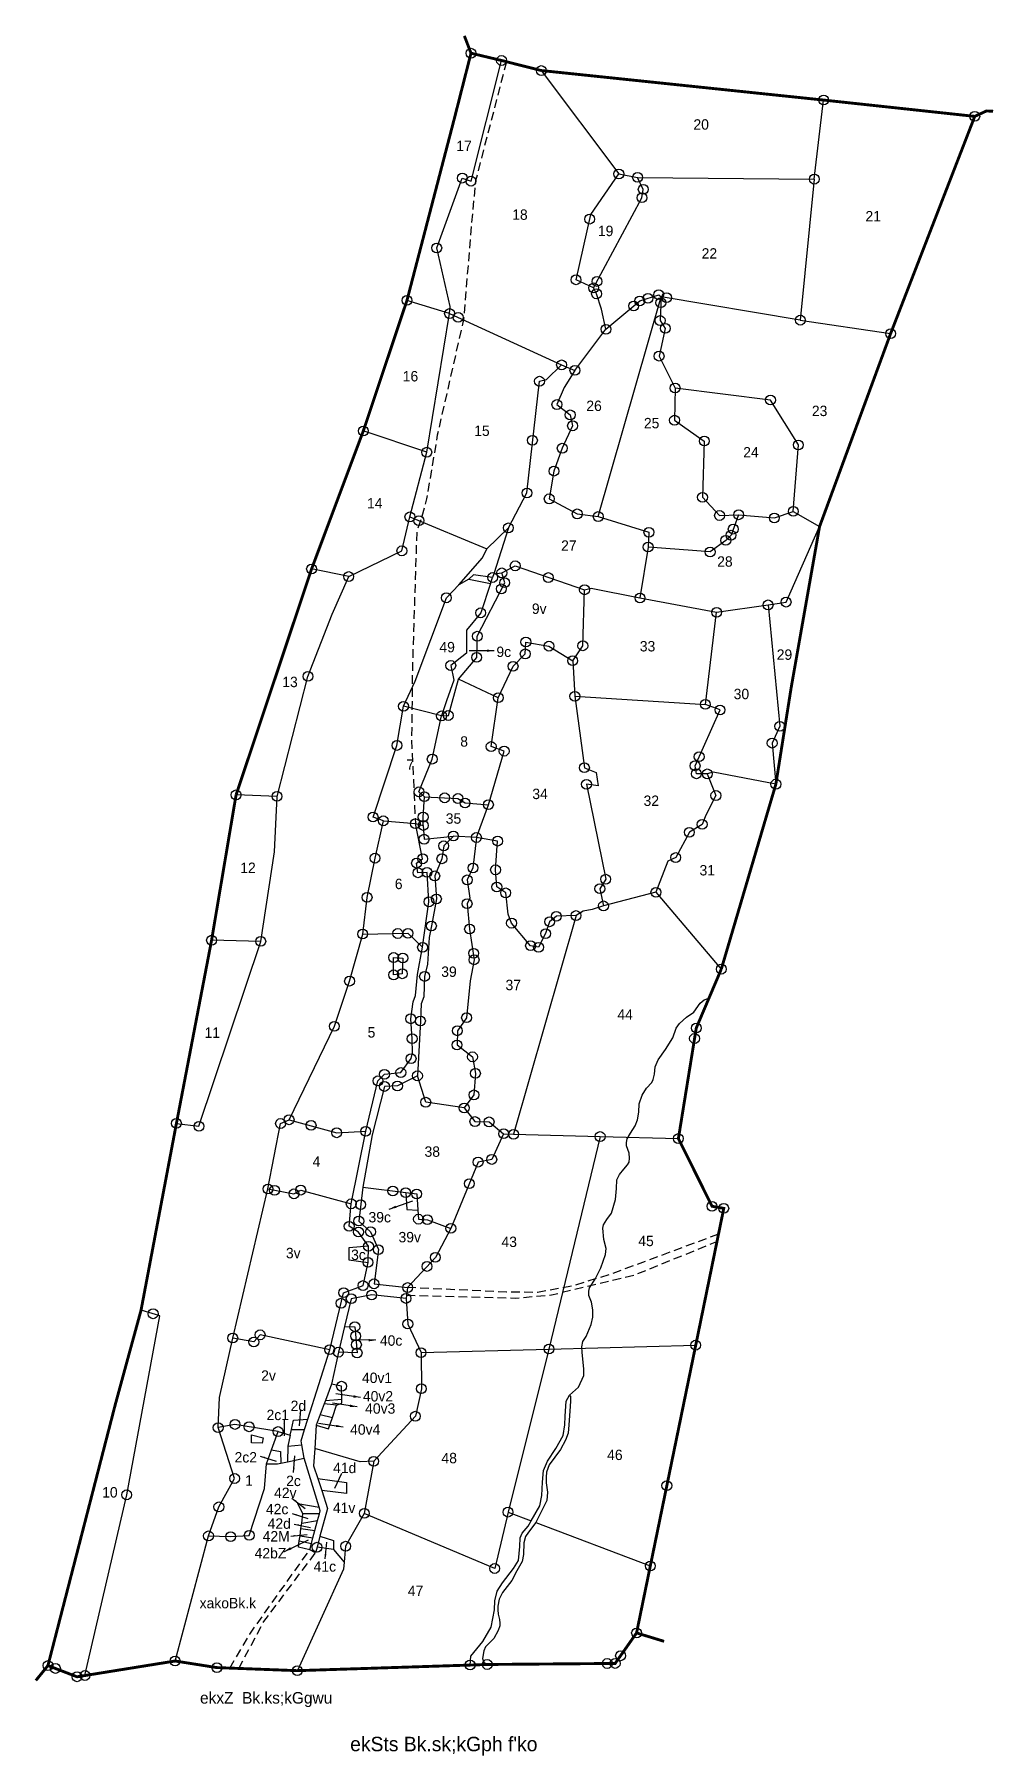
# Model space of a CAD drawing. Header units: metres. Extents: x 11 to 275360, y 31 to 2071175.
# Drawn here: x 11.5 to 177.6, y 30.8 to 328.6 of the extents above.
import ezdxf
from ezdxf.enums import TextEntityAlignment as Align

# ---------------------------------------------------------------- set-up
doc = ezdxf.new("R2010")
doc.units = ezdxf.units.M
doc.header["$LTSCALE"] = 0.3
doc.header["$MEASUREMENT"] = 0
for name, pattern in [('DASHDOT', [1, 0.5, -0.25, 0, -0.25]), ('DASHED', [0.75, 0.5, -0.25]), ('DIVIDE', [1.25, 0.5, -0.25, 0, -0.25, 0, -0.25])]:
    doc.linetypes.add(name, pattern=pattern)
for name, color, linetype in [('LINE_CARTTRACK', 2, 'DASHED'), ('LINE_FOOTPATH', 1, 'DASHED'), ('LINE_WATER', 4, 'Continuous'), ('OFF', 1, 'Continuous'), ('POLY_PARCEL', 6, 'Continuous'), ('POLY_ROAD', 30, 'Continuous'), ('POLY_WATER', 4, 'Continuous'), ('SYM_ARROW', 1, 'Continuous'), ('SYM_STONE', 1, 'Continuous'), ('TEXT_MAPIN', 7, 'Continuous'), ('TEXT_MAPOUT', 7, 'Continuous'), ('TEXT_PARCEL', 7, 'Continuous'), ('V_BOUND_LINE', 7, 'Continuous'), ('V_BOUND_STREAM_LINE', 7, 'DASHDOT'), ('V_DIVIDE_LINE', 7, 'DIVIDE')]:
    doc.layers.add(name, color=color, linetype=linetype)
doc.styles.get("Standard").update_dxf_attribs({"font": 'simplex.shx'})
doc.styles.add('TEXT_MAP', font='', dxfattribs={"height": 1.8})
doc.styles.get('TEXT_MAP').set_extended_font_data('Kruti Dev 050')
doc.dimstyles.get("Standard").update_dxf_attribs({"dimtxt": 0.18, "dimasz": 0.18, "dimexe": 0.18, "dimexo": 0.0625, "dimgap": 0.09, "dimtad": 0, "dimtih": 1, "dimtoh": 1, "dimdec": 4, "dimzin": 0, "dimdsep": 46, "dimtxsty": 'Standard', "dimcen": 0.09, "dimadec": 0, "dimazin": 0, "dimtfac": 1, "dimtdec": 4, "dimtofl": 0, "dimtmove": 0, "dimatfit": 3, "dimfxl": 0, "dimtolj": 1, "dimtzin": 0, "dimarcsym": 0})

# ---------------------------------------------------------------- blocks, each defined once
blk = doc.blocks.new('STONE')
blk.add_circle((0, 0), 0.851)
blk = doc.blocks.new('TEXTARROW')
blk.add_leader([(0.04, -0.01), (8.68, -0.01)], dimstyle='Standard', override={"dimtxt": 2.5, "dimasz": 2.5, "dimexe": 1.25, "dimexo": 0.625, "dimgap": 0.625, "dimtad": 1, "dimtih": 0, "dimtoh": 0, "dimzin": 8, "dimcen": 2.5, "dimtofl": 1})

msp = doc.modelspace()

# ---------------------------------------------------------------- linework, layer by layer
at = {"layer": 'LINE_CARTTRACK', "ltscale": 10, "flags": 128}
for points in [[(75.84, 110.44), (94.71, 109.95), (100.92, 110.51), (115.36, 113.99), (129.55, 119.75)], [(129.81, 121), (111.14, 114.08), (104.55, 112.05), (98.49, 110.93), (93.12, 111), (76.04, 111.78)], [(45.3, 45.93), (48.71, 51.81), (54.71, 60.25), (59.11, 66.41)], [(46.82, 45.87), (51.15, 53.97), (60.09, 65.87)]]:
    msp.add_lwpolyline(points, dxfattribs=at)
at = {"layer": 'LINE_FOOTPATH', "ltscale": 10, "flags": 128}
for points in [[(93.13, 323.87), (87.78, 303.26), (87.06, 295.56), (85.71, 279.3), (81.17, 259.26), (79.33, 248.26), (78.31, 244.61)], [(78.31, 244.61), (77.61, 242.64), (76.87, 219.33), (76.71, 206.63), (77.38, 192.05)]]:
    msp.add_lwpolyline(points, dxfattribs=at)
at = {"layer": 'LINE_WATER'}
msp.add_lwpolyline([(104.03, 93.13), (105.61, 94.57), (106.53, 96.54), (106.53, 97.65), (106.22, 100.6), (106.16, 101.52), (106.35, 102.45), (106.9, 103.31), (107.76, 105.4), (108.07, 106.63), (108.07, 107.92), (107.82, 109.27), (107.39, 110.38), (107.39, 111.18), (107.51, 111.73), (108.5, 113.21), (109.48, 115.2), (110.28, 117.48), (110.41, 118.52), (109.98, 120.12), (109.79, 122.03), (109.92, 122.64), (110.47, 123.56), (111.33, 124.67), (112.01, 127.01), (112.19, 128.91), (112.2, 130.42), (112.69, 131.34), (113.43, 132.26), (114.1, 133), (114.35, 133.49), (114.41, 134.17), (114.35, 135.03), (113.92, 136.32), (113.92, 136.87), (114.04, 137.49), (114.6, 138.47), (115.4, 139.76), (115.83, 140.81), (116.01, 142.13), (116.08, 143.54), (116.63, 145.08), (117.37, 146.25), (118.29, 147.23), (118.54, 147.78), (118.72, 148.71), (118.84, 149.94), (119.4, 151.17), (120.63, 152.95), (121.92, 154.98), (122.47, 156.64), (123.09, 157.44), (124.26, 158.54), (125.55, 159.41), (126.66, 161), (127.33, 161.56), (128.17, 161.86)], dxfattribs=at)
at = {"layer": 'OFF'}
for points in [[(77.38, 192.05), (78.74, 191.73)], [(60.09, 65.87), (59.11, 66.41)]]:
    msp.add_lwpolyline(points, dxfattribs=at)
at = {"layer": 'POLY_PARCEL'}
for points in [[(83.29, 280.3), (83.39, 281.52), (81.08, 291.65), (85.49, 303.74), (87, 303.21), (92.28, 324.09)], [(99.16, 322.35), (112.58, 304.45)], [(146.39, 303.56), (148.01, 317.24)], [(108.21, 284.74), (105.17, 286.15), (107.73, 297.46), (112.58, 304.45)], [(108.21, 284.74), (116.58, 300.34), (116.79, 301.79), (115.81, 303.86)], [(112.58, 304.45), (115.81, 303.86)], [(115.81, 303.86), (146.39, 303.56)], [(146.39, 303.56), (143.96, 279.16)], [(109.56, 281.06), (108.72, 283.72), (108.21, 284.74)], [(109.01, 245.18), (119.88, 283.22)], [(110.35, 277.58), (116.19, 282.48), (119.47, 283.56), (119.88, 283.22)], [(119.88, 283.22), (119.72, 279.09), (120.61, 277.74), (119.54, 272.94), (122.31, 267.42)], [(143.96, 279.16), (119.88, 283.22)], [(83.29, 280.3), (75.92, 282.58)], [(79.35, 256.31), (83.29, 280.3)], [(83.29, 280.3), (102.67, 271.42)], [(110.35, 277.58), (109.56, 281.06)], [(104.97, 270.47), (110.35, 277.58)], [(143.96, 279.16), (159.59, 276.83)], [(100.06, 268.87), (102.67, 271.42)], [(102.67, 271.42), (104.97, 270.47)], [(93.46, 243.22), (96.68, 249.26), (98.85, 268.59), (100.06, 268.87)], [(104.97, 270.47), (103.13, 267.52), (101.86, 264.56), (104.16, 262.77), (104.57, 260.88), (102.78, 257), (101.35, 253.04), (100.53, 248.24), (105.38, 245.64), (109.01, 245.18)], [(122.31, 267.42), (122.21, 261.85), (127.36, 258.24), (127.05, 248.51), (130, 245.36), (133.3, 245.49)], [(142.75, 246.08), (143.64, 257.56), (138.81, 265.34), (122.31, 267.42)], [(79.35, 256.31), (68.37, 259.99)], [(76.43, 245.12), (79.35, 256.31)], [(65.84, 234.8), (75.04, 239.25), (76.43, 245.12)], [(76.43, 245.12), (89.73, 239.58)], [(109.01, 245.18), (117.77, 242.45), (117.65, 239.91)], [(133.3, 245.49), (131.99, 241.95), (131.08, 241.06)], [(133.3, 245.49), (139.48, 244.93), (142.75, 246.08)], [(142.75, 246.08), (147.3, 243.44)], [(89.73, 239.58), (93.46, 243.22)], [(93.46, 243.22), (90.94, 235.25)], [(138.4, 229.89), (141.51, 230.38), (147.3, 243.44)], [(84.89, 233.37), (88.99, 238.03), (89.73, 239.58)], [(117.65, 239.91), (116.23, 231.09)], [(131.08, 241.06), (128.37, 239.05), (117.65, 239.91)], [(65.84, 234.8), (59.42, 236.11)], [(88.04, 222.83), (88.09, 224.47), (92.83, 233.73), (92.33, 235.43)], [(90.94, 235.25), (92.33, 235.43)], [(92.33, 235.43), (94.65, 236.65), (106.64, 232.51)], [(53.45, 196.76), (58.79, 217.53), (63, 228.29), (65.84, 234.8)], [(75.32, 212.35), (77.32, 216.7), (82.74, 231.12), (84.89, 233.37)], [(86.63, 234.37), (84.89, 233.37)], [(90.36, 233.6), (88.68, 228.52), (86.21, 225.53), (86.21, 221.53)], [(90.74, 234.63), (87.42, 235.1), (86.63, 234.37)], [(86.63, 234.37), (90.36, 233.6)], [(90.36, 233.6), (90.74, 234.63)], [(90.94, 235.25), (90.74, 234.63)], [(104.59, 220.24), (106.35, 222.82), (106.64, 232.51)], [(106.64, 232.51), (107.77, 232.78)], [(107.77, 232.78), (107.77, 232.78), (116.23, 231.09)], [(116.23, 231.09), (129.49, 228.61)], [(129.49, 228.61), (138.4, 229.89)], [(138.4, 229.89), (140.43, 208.89), (139.1, 205.98), (139.74, 198.87)], [(127.55, 212.68), (129.49, 228.61)], [(91.72, 213.84), (94.28, 219.27), (96.38, 221.42), (96.49, 223.47), (100.49, 222.75), (104.59, 220.24)], [(86.21, 221.53), (83.5, 219.41), (84.03, 216.88), (82.74, 213.29), (81.9, 210.69)], [(84.86, 217.06), (87.98, 220.82), (88.04, 222.83)], [(104.59, 220.24), (104.96, 214.08)], [(81.9, 210.69), (83.09, 210.76), (84.86, 217.06)], [(91.72, 213.84), (84.86, 217.06)], [(71.84, 192.53), (70.06, 193.19), (74.19, 205.58), (75.32, 212.35)], [(81.9, 210.69), (75.32, 212.35)], [(90.02, 195.32), (92.74, 204.59), (90.49, 205.38), (91.72, 213.84)], [(104.96, 214.08), (127.55, 212.68)], [(104.96, 214.08), (106.62, 201.73), (108.67, 200.91), (108.98, 198.56), (106.98, 198.86), (110.31, 182.43), (109.29, 180.79), (109.92, 177.81)], [(127.88, 200.65), (126, 200.67), (125.77, 202.06), (130.09, 211.71), (127.55, 212.68)], [(78.94, 196.71), (77.99, 197.55), (80.29, 203.21), (81.9, 210.69)], [(127.88, 200.65), (129.36, 196.91), (127.65, 193.51)], [(128.9, 200.93), (127.88, 200.65)], [(139.74, 198.87), (128.9, 200.93)], [(53.45, 196.76), (46.36, 197.02)], [(50.63, 171.67), (52.98, 187.15), (53.45, 196.76)], [(78.72, 193.18), (78.94, 196.71)], [(78.94, 196.71), (84.74, 196.39), (85.97, 195.63), (90.02, 195.32)], [(87.94, 189.65), (90.02, 195.32)], [(68.27, 172.94), (69.03, 179.29), (70.4, 186.07), (71.84, 192.53)], [(71.84, 192.53), (77.38, 192.05)], [(78.74, 191.73), (78.72, 193.18)], [(127.65, 193.51), (126.99, 191.92), (124.78, 190.55), (122.41, 186.18), (121.08, 185.54), (118.99, 180.16)], [(87.94, 189.65), (83.96, 189.9)], [(87.94, 189.65), (87.34, 184.38)], [(91.25, 184.05), (91.6, 189.02), (87.94, 189.65)], [(87.34, 184.38), (86.35, 182.31), (86.82, 179.17)], [(100.6, 175.07), (99.91, 173.01), (98.69, 170.65), (97.3, 170.93), (94.01, 174.83), (93.45, 176.39), (93.01, 180.06), (91.47, 181.09), (91.25, 184.05)], [(86.82, 179.17), (86.33, 178.19)], [(118.99, 180.16), (109.92, 177.81)], [(118.99, 180.16), (130.3, 166.87)], [(86.33, 178.19), (86.75, 173.81), (87.54, 168.49), (86.85, 164.87), (86.23, 158.46), (84.64, 156.21), (84.59, 153.75), (87.26, 151.7), (87.77, 148.83), (87.51, 145.11), (85.82, 142.85)], [(105.17, 176.14), (94.36, 138.29)], [(105.17, 176.14), (101.77, 176.01), (100.6, 175.07)], [(106.41, 176.92), (105.17, 176.14)], [(107.95, 177.18), (106.41, 176.92)], [(109.92, 177.81), (107.95, 177.18)], [(55.53, 140.81), (63.37, 156.98), (65.99, 164.8), (68.27, 172.94)], [(68.27, 172.94), (76.09, 173.07), (78.62, 170.65)], [(36.04, 140.19), (39.94, 139.68), (50.63, 171.67)], [(50.63, 171.67), (42.12, 171.87)], [(73.62, 168.88), (75.21, 168.79), (75.12, 166.07), (73.62, 165.88), (73.62, 168.88)], [(85.82, 142.85), (79.18, 143.84), (77.74, 148.41)], [(51.88, 128.84), (54.05, 140.16), (55.53, 140.81)], [(55.53, 140.81), (63.77, 138.56), (68.78, 138.81)], [(85.82, 142.85), (87.67, 140.5), (90.13, 140.44), (92.64, 138.39)], [(92.64, 138.39), (90.59, 133.94), (88.23, 133.48), (83.51, 122.02)], [(92.64, 138.39), (94.36, 138.29)], [(94.36, 138.29), (109.34, 137.9)], [(109.34, 137.9), (100.48, 101.14)], [(109.34, 137.9), (122.88, 137.56)], [(45.79, 103.04), (51.88, 128.84)], [(51.88, 128.84), (56.37, 127.99), (57.55, 128.64), (66.28, 126.26)], [(68.26, 129.12), (75.7, 128.2)], [(75.7, 128.2), (75.92, 125.3), (77.81, 125.14)], [(75.7, 128.2), (77.61, 127.97), (77.81, 125.14)], [(77.81, 125.14), (77.92, 123.61), (79.46, 123.51), (83.51, 122.02)], [(83.51, 122.02), (80.84, 117), (76.04, 111.78)], [(69.27, 118.91), (65.84, 118.67), (65.84, 116.6), (69.19, 116.13)], [(20.22, 44.65), (27.44, 75.91), (33.18, 106.89), (29.92, 107.87)], [(75.76, 109.89), (76.07, 105.46), (78.36, 100.52)], [(65.14, 105.06), (66.9, 104.99), (67.3, 100.47), (64.07, 100.6)], [(43.26, 87.54), (43.5, 92.74), (45.79, 103.04)], [(62.55, 101.03), (50.52, 103.6), (49.43, 102.37), (45.79, 103.04)], [(100.48, 101.14), (125.88, 101.81)], [(78.36, 100.52), (78.42, 94.28), (77.37, 89.51), (70.17, 81.71)], [(78.36, 100.52), (100.48, 101.14)], [(100.48, 101.14), (93.41, 72.92)], [(100.48, 101.14), (100.48, 101.14)], [(61.8, 92.22), (64.67, 92.48)], [(64.67, 92.48), (64.61, 94.7), (62.86, 95.06)], [(63.75, 91.44), (64.68, 91.75), (64.67, 92.48)], [(60.91, 89.83), (63.02, 89.28)], [(63.75, 91.44), (61.59, 91.64)], [(63.02, 89.28), (63.75, 91.44)], [(41.59, 68.81), (43.38, 73.83), (46.11, 78.74), (43.26, 87.54)], [(53.63, 86.86), (46.17, 88.09), (43.26, 87.54)], [(52.5, 83.71), (53.63, 86.86)], [(53.63, 86.86), (55.69, 86.21)], [(55.69, 86.21), (55.92, 87.2)], [(55.92, 87.2), (56.29, 88.86), (58.77, 89)], [(55.92, 87.2), (58.21, 87.21)], [(60.21, 87.96), (62.36, 87.33), (63.02, 89.28)], [(49.04, 86.31), (51.03, 85.8), (50.88, 84.88), (49.04, 84.93), (49.04, 86.31)], [(51.63, 81.27), (52.5, 83.71)], [(52.5, 83.71), (54.05, 83.43), (54.1, 81.39)], [(55.3, 84.33), (55.28, 81.64)], [(55.69, 86.21), (55.3, 84.33)], [(55.3, 84.33), (57.72, 84.55)], [(70.17, 81.71), (67.82, 81.64), (59.96, 83.93)], [(45.41, 68.68), (48.63, 68.9), (51.26, 77.03), (51.63, 81.27)], [(51.63, 81.27), (53.5, 81.27), (54.1, 81.39)], [(54.1, 81.39), (55.28, 81.64)], [(55.28, 81.64), (58.13, 82.23)], [(70.17, 81.71), (68.54, 72.7)], [(60.5, 78.72), (65.46, 78.05), (65.46, 76.16), (61.17, 76.66)], [(57.91, 72.63), (57.07, 74.44), (60.73, 73.78)], [(57.71, 71.02), (57.91, 72.63)], [(60.77, 72.63), (57.91, 72.63)], [(68.54, 72.7), (65.31, 67.02), (65.07, 64.29)], [(93.41, 72.92), (91.1, 63.17), (68.54, 72.7)], [(93.41, 72.92), (97.4, 71.41)], [(35.81, 47.16), (41.59, 68.81)], [(41.59, 68.81), (45.41, 68.68)], [(57.3, 67.93), (57.42, 68.82)], [(57.42, 68.82), (57.58, 70.06)], [(57.42, 68.82), (59.66, 68.45)], [(57.58, 70.06), (57.71, 71.02)], [(57.58, 70.06), (60.01, 69.77)], [(57.71, 71.02), (60.46, 71.47)], [(60.87, 68.74), (63.23, 68.02), (63.23, 66.46)], [(98.21, 71.1), (118.02, 63.61)], [(59.11, 66.41), (57.16, 66.83), (57.3, 67.93)], [(57.3, 67.93), (59.4, 67.48)], [(63.23, 66.46), (60.36, 66.85)], [(63.23, 66.46), (65.07, 64.29)], [(65.07, 64.29), (64.96, 63.05), (56.97, 45.49)]]:
    msp.add_lwpolyline(points, dxfattribs=at)
at = {"layer": 'POLY_ROAD'}
for points in [[(78.62, 170.65), (79.73, 178.52), (79.4, 183.61), (77.82, 183.54), (77.58, 185.22), (78.63, 185.96), (77.38, 192.05)], [(78.74, 191.73), (78.89, 189.35), (83.96, 189.9)], [(83.96, 189.9), (82.28, 188.2), (81.96, 185.97)], [(81.96, 185.97), (80.73, 183), (81.02, 179.02), (80.16, 174.34)], [(80.16, 174.34), (79.79, 172.32), (79.48, 167.72)], [(77.38, 162.3), (77.72, 165.93), (78.62, 170.65)], [(79.48, 167.72), (78.97, 165.61)], [(78.97, 165.61), (78.82, 162.07)], [(76.82, 154.84), (76.58, 158.28), (77.02, 161.2)], [(77.02, 161.2), (77.38, 162.3)], [(78.36, 160.87), (78.24, 157.91), (77.74, 148.41)], [(78.82, 162.07), (78.36, 160.87)], [(68.78, 138.81), (70.91, 147.54), (72.03, 148.68), (74.86, 148.98), (76.64, 151.39), (76.88, 152.39)], [(76.88, 152.39), (76.82, 154.84)], [(77.74, 148.41), (74.28, 146.66), (72.03, 146.57), (69.9, 138.19), (68.26, 129.12)], [(66.28, 126.26), (68.78, 138.81)], [(68.26, 129.12), (67.59, 123.29), (69.62, 121.43), (70.98, 118.34), (70.22, 112.42), (76.04, 111.78)], [(62.55, 101.03), (64.97, 110.89), (68.33, 112.12), (69.19, 116.13), (69.27, 118.91), (67.54, 121.38), (65.92, 122.38), (66.28, 126.26)], [(75.76, 109.89), (69.82, 110.49), (66.28, 109.85), (65.14, 105.06)], [(76.04, 111.78), (75.76, 109.89)], [(65.14, 105.06), (64.07, 100.6)], [(58.77, 89), (62.55, 101.03)], [(64.07, 100.6), (62.86, 95.06)], [(62.86, 95.06), (61.8, 92.22)], [(60.91, 89.83), (60.21, 87.96)], [(61.59, 91.64), (60.91, 89.83)], [(61.8, 92.22), (61.59, 91.64)], [(57.72, 84.55), (57.6, 85.26), (58.21, 87.21)], [(58.21, 87.21), (58.77, 89)], [(60.21, 87.96), (59.96, 83.93)], [(58.13, 82.23), (57.72, 84.55)], [(59.96, 83.93), (59.77, 80.95), (60.5, 78.72)], [(60.73, 73.78), (58.13, 82.23)], [(60.5, 78.72), (61.17, 76.66)], [(61.17, 76.66), (62.18, 73.56), (60.87, 68.74)], [(60.46, 71.47), (60.77, 72.63)], [(60.77, 72.63), (60.92, 73.16), (60.73, 73.78)], [(59.66, 68.45), (60.01, 69.77)], [(60.01, 69.77), (60.46, 71.47)], [(60.87, 68.74), (60.36, 66.85)], [(59.11, 66.41), (59.4, 67.48)], [(59.4, 67.48), (59.66, 68.45)], [(60.36, 66.85), (60.09, 65.87)]]:
    msp.add_lwpolyline(points, dxfattribs=at)
at = {"layer": 'POLY_WATER'}
for points in [[(97.4, 71.41), (98.93, 74), (99.27, 75.82), (99.38, 78.08), (99.55, 80.12), (100.23, 81.71), (101.65, 83.92), (102.95, 86.18), (103.23, 88.05), (103.29, 89.53), (103.47, 92.11), (104.03, 93.13), (104.2, 92.91), (104.2, 92.11), (104.09, 90.41), (103.92, 88.03), (103.81, 86.56), (103.35, 85.37), (102.5, 83.78), (100.51, 81.08), (100.06, 79.84), (100, 78.99), (100, 77.97), (100.23, 76.38), (100.12, 74.91), (99.44, 73.55), (98.3, 71.22), (98.21, 71.1)], [(86.85, 46.46), (86.96, 47.97), (89.05, 50.52), (90.47, 53.01), (91.04, 56.01), (91.15, 57.6), (91.55, 59.24), (92.46, 60.66), (94.38, 63.15), (95.23, 64.57), (95.46, 66.95), (95.52, 68.48), (95.86, 69.27), (96.88, 70.52), (97.4, 71.41)], [(98.21, 71.1), (96.94, 69.47), (96.43, 68.73), (96.15, 67.6), (96.08, 65.59), (95.86, 64.4), (94.95, 62.76), (94.04, 61.11), (92.46, 59.02), (91.89, 57.88), (91.66, 56.64), (91.66, 56.01), (91.72, 55.28), (91.95, 54.37), (92, 53.69), (92, 53.24), (91.72, 52.44), (90.93, 51.08), (89.51, 49.61), (89.23, 48.93), (89, 47.57), (89.23, 46.95), (89.81, 46.56)]]:
    msp.add_lwpolyline(points, dxfattribs=at)
at = {"layer": 'V_BOUND_LINE', "const_width": 0.5}
for points in [[(75.92, 282.58), (84.14, 314.13), (87, 325.35)], [(87, 325.35), (92.28, 324.09)], [(92.28, 324.09), (99.16, 322.35)], [(99.16, 322.35), (148.01, 317.24)], [(148.01, 317.24), (174.15, 314.42), (159.59, 276.83)], [(68.37, 259.99), (75.92, 282.58)], [(159.59, 276.83), (147.3, 243.44)], [(59.42, 236.11), (68.37, 259.99)], [(147.3, 243.44), (142.39, 215.59), (139.74, 198.87)], [(46.36, 197.02), (59.42, 236.11)], [(42.12, 171.87), (46.36, 197.02)], [(139.74, 198.87), (130.3, 166.87)], [(36.04, 140.19), (42.12, 171.87)], [(130.3, 166.87), (125.97, 156.68), (122.88, 137.56)], [(29.92, 107.87), (36.04, 140.19)], [(122.88, 137.56), (128.7, 125.84), (130.73, 125.48), (125.88, 101.81)], [(25.5, 91.69), (29.92, 107.87)], [(125.88, 101.81), (118.02, 63.61)], [(20.22, 44.65), (18.84, 44.43), (13.81, 46.37), (25.5, 91.69)], [(118.02, 63.61), (115.64, 52.02), (111.94, 46.74), (89.81, 46.56)], [(35.81, 47.16), (20.22, 44.65)], [(56.97, 45.49), (43.04, 46.02), (35.81, 47.16)], [(86.85, 46.46), (56.97, 45.49)]]:
    msp.add_lwpolyline(points, dxfattribs=at)
at = {"layer": 'V_BOUND_STREAM_LINE', "ltscale": 10, "const_width": 0.5, "flags": 128}
msp.add_lwpolyline([(86.85, 46.46), (89.81, 46.56)], dxfattribs=at)
at = {"layer": 'V_DIVIDE_LINE', "ltscale": 10, "const_width": 0.5, "flags": 128}
for points in [[(87, 325.35), (85.85, 328.35)], [(174.15, 314.42), (176.18, 315.36), (177.33, 315.3)], [(115.64, 52.02), (120.41, 50.56)], [(13.81, 46.37), (11.72, 43.79)]]:
    msp.add_lwpolyline(points, dxfattribs=at)

# ---------------------------------------------------------------- block references
at = {"layer": 'SYM_ARROW'}
for p, xscale, yscale, zscale, rotation in [((91.04, 221.96), 0.5, 0.5, 0.5, 180), ((72.82, 125.34), 0.5, 0.5, 0.5, 19.45982182855085), ((70.58, 102.65), 0.5, 0.5, 0.5, 179.3129961524412), ((67.91, 92.76), 0.5, 0.5, 0.5, 171.5956067239884), ((57.51, 90.71), 0.3331087262440222, 0.3331087262440222, 0.3331087262440222, 265.4668601919857), ((67.31, 91.14), 0.5, 0.5, 0.5, 171.5956067239884), ((54.7, 89.01), 0.3331087262440222, 0.3331087262440222, 0.3331087262440222, 269.3990048665067), ((64.92, 87.64), 0.5, 0.5, 0.5, 171.5956067239884), ((50.52, 82.61), 0.3331087262440222, 0.3331087262440222, 0.3331087262440222, 342.286906201259), ((56.29, 79.75), 0.3331087262440222, 0.3331087262440222, 0.3331087262440222, 85.46686019198575), ((64.62, 79.62), 0.3331087262440222, 0.3331087262440222, 0.3331087262440222, 244.6234963928091), ((56.02, 75.33), 0.3331087262440222, 0.3331087262440222, 0.3331087262440222, 322.6436539531371), ((56.03, 72.67), 0.3331087262440222, 0.3331087262440222, 0.3331087262440222, 343.4048471045322), ((55.79, 68.77), 0.3331087262440222, 0.3331087262440222, 0.3331087262440222, 5.091557206437729), ((56.39, 70.82), 0.3331087262440222, 0.3331087262440222, 0.3331087262440222, 348.5962779974628), ((54.57, 66.06), 0.5517923048407918, 0.5517923048407918, 0.5517923048407918, 25.30560644958002), ((61.78, 64.82), 0.3331087262440222, 0.3331087262440222, 0.3331087262440222, 84.89521429227453)]:
    msp.add_blockref('TEXTARROW', p, dxfattribs=dict(at, xscale=xscale, yscale=yscale, zscale=zscale, rotation=rotation))
at = {"layer": 'SYM_STONE'}
for p in [(87, 325.35), (92.28, 324.09), (99.16, 322.35), (148.01, 317.24), (174.15, 314.42), (85.49, 303.74), (87, 303.21), (112.58, 304.45), (115.81, 303.86), (146.39, 303.56), (116.58, 300.34), (116.79, 301.79), (107.54, 296.64), (81.08, 291.65), (105.17, 286.15), (108.81, 285.86), (75.92, 282.58), (108.21, 284.74), (108.72, 283.72), (116.19, 282.48), (117.61, 282.94), (119.47, 283.56), (119.84, 282.18), (120.83, 283.06), (83.29, 280.3), (84.78, 279.64), (115.14, 281.61), (119.72, 279.09), (143.96, 279.16), (110.35, 277.58), (120.61, 277.74), (159.59, 276.83), (102.67, 271.42), (104.97, 270.47), (119.54, 272.94), (98.85, 268.59), (122.31, 267.42), (101.86, 264.56), (138.81, 265.34), (104.16, 262.77), (122.21, 261.85), (68.37, 259.99), (97.63, 258.38), (104.57, 260.88), (127.36, 258.24), (79.35, 256.31), (102.78, 257), (143.64, 257.56), (101.35, 253.04), (96.68, 249.26), (100.53, 248.24), (127.05, 248.51), (76.43, 245.12), (77.98, 244.47), (105.38, 245.64), (109.01, 245.18), (130, 245.36), (133.3, 245.49), (139.48, 244.93), (142.75, 246.08), (93.46, 243.22), (117.77, 242.45), (131.08, 241.06), (131.99, 241.95), (132.36, 243.01), (75.04, 239.25), (117.65, 239.91), (128.37, 239.05), (59.42, 236.11), (65.84, 234.8), (90.74, 234.63), (92.33, 235.43), (94.65, 236.65), (100.39, 234.62), (92.26, 232.66), (92.83, 233.73), (106.64, 232.51), (82.74, 231.12), (88.68, 228.52), (116.23, 231.09), (129.49, 228.61), (138.4, 229.89), (141.51, 230.38), (88.09, 224.47), (96.49, 223.47), (100.49, 222.75), (106.35, 222.82), (87.98, 220.82), (96.38, 221.42), (104.59, 220.24), (58.79, 217.53), (83.5, 219.41), (94.28, 219.27), (91.72, 213.84), (104.96, 214.08), (75.32, 212.35), (81.9, 210.69), (83.09, 210.76), (127.55, 212.68), (130.09, 211.71), (140.43, 208.89), (74.19, 205.58), (90.49, 205.38), (139.1, 205.98), (80.29, 203.21), (92.74, 204.59), (106.62, 201.73), (125.77, 202.06), (126.47, 203.62), (106.98, 198.86), (126, 200.67), (127.88, 200.65), (139.74, 198.87), (46.36, 197.02), (53.45, 196.76), (77.99, 197.55), (78.94, 196.71), (82.43, 196.51), (84.74, 196.39), (129.36, 196.91), (70.06, 193.19), (78.72, 193.18), (85.97, 195.63), (90.02, 195.32), (71.84, 192.53), (77.38, 192.05), (78.74, 191.73), (83.96, 189.9), (124.78, 190.55), (126.99, 191.92), (78.89, 189.35), (82.28, 188.2), (87.94, 189.65), (91.6, 189.02), (70.4, 186.07), (77.58, 185.22), (78.63, 185.96), (81.96, 185.97), (87.34, 184.38), (91.25, 184.05), (122.41, 186.18), (77.82, 183.54), (79.4, 183.61), (80.73, 183), (86.35, 182.31), (91.47, 181.09), (110.31, 182.43), (69.03, 179.29), (79.73, 178.52), (81.02, 179.02), (86.33, 178.19), (93.01, 180.06), (109.29, 180.79), (118.99, 180.16), (100.6, 175.07), (101.77, 176.01), (105.17, 176.14), (109.92, 177.81), (68.27, 172.94), (74.33, 173.04), (76.09, 173.07), (80.16, 174.34), (86.75, 173.81), (94.01, 174.83), (99.91, 173.01), (42.12, 171.87), (50.63, 171.67), (78.62, 170.65), (87.47, 169.61), (97.3, 170.93), (98.69, 170.65), (73.62, 168.88), (75.12, 166.07), (75.21, 168.79), (87.54, 168.49), (130.3, 166.87), (65.99, 164.8), (73.62, 165.88), (78.97, 165.61), (76.58, 158.28), (78.25, 157.91), (86.23, 158.46), (63.37, 156.98), (76.82, 154.84), (84.64, 156.21), (125.67, 154.87), (125.97, 156.68), (76.64, 151.39), (84.59, 153.75), (87.26, 151.7), (72.03, 148.68), (74.86, 148.98), (77.74, 148.41), (87.77, 148.83), (70.91, 147.54), (72.03, 146.57), (74.28, 146.66), (87.51, 145.11), (79.18, 143.84), (85.82, 142.85), (36.04, 140.19), (39.94, 139.68), (54.05, 140.16), (55.53, 140.81), (59.34, 139.84), (87.67, 140.5), (90.13, 140.44), (63.77, 138.56), (68.78, 138.81), (92.64, 138.39), (94.36, 138.29), (109.34, 137.9), (122.88, 137.56), (88.23, 133.48), (90.59, 133.94), (51.88, 128.84), (53.01, 128.59), (56.37, 127.99), (57.55, 128.64), (73.48, 128.48), (75.7, 128.2), (77.61, 127.97), (86.7, 129.76), (66.28, 126.26), (67.91, 126.13), (128.7, 125.84), (130.73, 125.48), (65.92, 122.38), (67.54, 121.38), (67.59, 123.29), (69.62, 121.43), (77.92, 123.61), (79.46, 123.51), (83.51, 122.02), (69.27, 118.91), (70.98, 118.34), (69.19, 116.13), (79.4, 115.43), (80.84, 117), (70.22, 112.42), (64.97, 110.89), (66.28, 109.85), (68.33, 112.12), (69.82, 110.49), (75.76, 109.89), (76.04, 111.78), (32.01, 107.24), (64.53, 109.07), (50.52, 103.6), (66.9, 104.99), (67.05, 103.39), (76.07, 105.46), (45.79, 103.04), (49.43, 102.37), (62.55, 101.03), (64.07, 100.6), (67.18, 101.89), (67.3, 100.47), (78.36, 100.52), (100.48, 101.14), (125.88, 101.81), (64.61, 94.7), (78.42, 94.28), (77.37, 89.51), (43.26, 87.54), (46.17, 88.09), (48.61, 87.69), (53.63, 86.86), (70.17, 81.71), (46.11, 78.74), (120.88, 77.5), (27.44, 75.91), (43.38, 73.83), (68.54, 72.7), (93.41, 72.92), (41.59, 68.81), (45.41, 68.68), (48.63, 68.9), (60.36, 66.85), (65.31, 67.02), (91.1, 63.17), (118.02, 63.61), (115.64, 52.02), (35.81, 47.16), (112.87, 48.07), (13.81, 46.37), (15.11, 45.87), (18.84, 44.43), (20.22, 44.65), (43.04, 46.02), (56.97, 45.49), (86.85, 46.46), (89.81, 46.56), (110.57, 46.73), (111.94, 46.74)]:
    msp.add_blockref('STONE', p, dxfattribs=at)

# ---------------------------------------------------------------- texts
at = {"layer": 'TEXT_MAPIN', "style": 'TEXT_MAP'}
msp.add_text('xakoBk.k', height=1.8, dxfattribs=at).set_placement((40.05, 56.28))
at = {"layer": 'TEXT_MAPOUT', "style": 'TEXT_MAP'}
for s, height, p in [('ekxZ  Bk.ks;kGgwu', 2, (40.12, 39.79)), ("ekSts Bk.sk;kGph f'ko", 2.5, (66.09, 31.55))]:
    msp.add_text(s, height=height, dxfattribs=at).set_placement(p)
at = {"layer": 'TEXT_PARCEL', "style": 'TEXT_MAP'}
for s, p in [('20', (126.82, 313.02)), ('17', (85.8, 309.31)), ('18', (95.47, 297.42)), ('21', (156.58, 297.16)), ('19', (110.29, 294.6)), ('22', (128.24, 290.72)), ('16', (76.53, 269.46)), ('26', (108.29, 264.34)), ('25', (118.25, 261.35)), ('23', (147.31, 263.46)), ('15', (88.89, 260.01)), ('24', (135.43, 256.31)), ('14', (70.36, 247.48)), ('27', (103.93, 240.17)), ('28', (130.93, 237.4)), ('9v', (98.8, 229.24)), ('49', (82.87, 222.59)), ('33', (117.54, 222.74)), ('9c', (92.67, 221.78)), ('29', (141.23, 221.29)), ('13', (55.69, 216.56)), ('30', (133.78, 214.48)), ('8', (85.81, 206.26)), ('7', (76.5, 202.26)), ('34', (98.95, 197.19)), ('32', (118.19, 196.01)), ('35', (83.97, 192.93)), ('12', (48.42, 184.42)), ('31', (127.87, 183.98)), ('6', (74.49, 181.62)), ('39', (83.19, 166.43)), ('37', (94.31, 164.13)), ('44', (113.66, 159.01)), ('11', (42.24, 155.88)), ('5', (69.78, 155.92)), ('4', (60.26, 133.58)), ('38', (80.3, 135.3)), ('39c', (71.21, 123.95)), ('39v', (76.4, 120.5)), ('43', (93.61, 119.69)), ('45', (117.28, 119.83)), ('3v', (56.25, 117.75)), ('3c', (67.53, 117.45)), ('40c', (73.18, 102.61)), ('2v', (51.97, 96.56)), ('40v1', (70.75, 96.16)), ('40v2', (70.91, 92.97)), ('2c1', (53.57, 89.74)), ('2d', (57.14, 91.35)), ('40v3', (71.3, 90.85)), ('40v4', (68.7, 87.22)), ('46', (111.89, 82.83)), ('2c2', (48.04, 82.41)), ('41d', (65.15, 80.6)), ('48', (83.23, 82.28)), ('1', (48.59, 78.4)), ('2c', (56.29, 78.33)), ('10', (24.53, 76.35)), ('42v', (54.88, 76.27)), ('41v', (65.05, 73.66)), ('42c', (53.47, 73.45)), ('42d', (53.83, 70.97)), ('42M', (53.3, 68.75)), ('42bZ', (52.31, 65.85)), ('41c', (61.72, 63.51)), ('47', (77.41, 59.29))]:
    msp.add_text(s, height=1.8, dxfattribs=at).set_placement(p, align=Align.MIDDLE)

doc.saveas('drawing.dxf')
